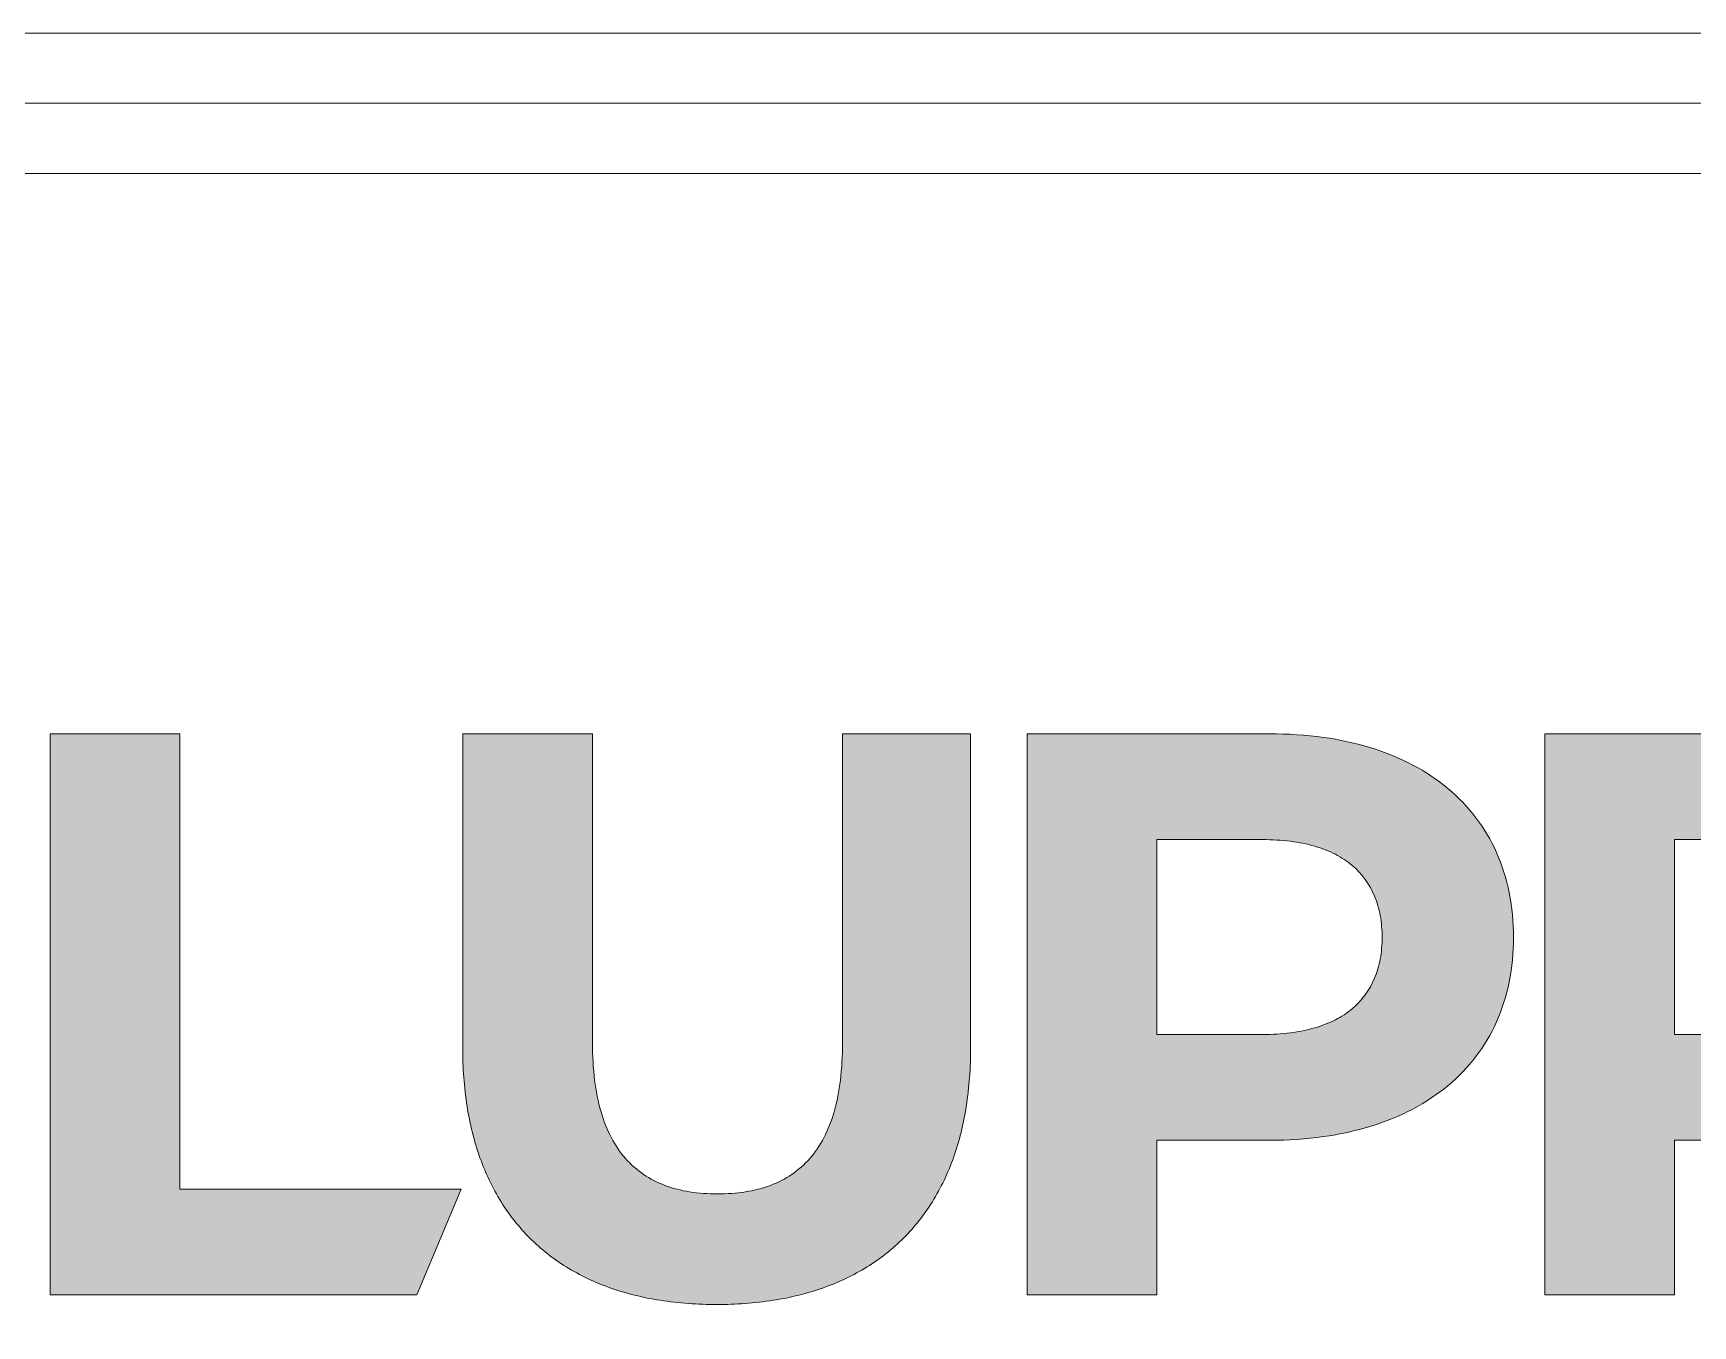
# Model space of a CAD drawing. Header units: millimetres. Extents: x 0 to 7790, y 0 to 17467.
# Drawn here: x 106.8 to 225.3, y 15828.5 to 15920.7 of the extents above; entities that cross this region are included whole.
import ezdxf

# ---------------------------------------------------------------- set-up
doc = ezdxf.new("R2010")
doc.units = ezdxf.units.MM
doc.layers.get('0').update_dxf_attribs({"lineweight": 15})
doc.layers.add('_MB_logo_navyblue_0.09', color=176, linetype='Continuous', lineweight=9)
doc.layers.add('_MB_ramka_0.15', color=124, linetype='Continuous', lineweight=15)
doc.layers.add('_MB_pomocnicze_niedrukowane', color=220, linetype='Continuous', lineweight=15, plot=False)

# ---------------------------------------------------------------- blocks, each defined once
blk = doc.blocks.new('-logo_new_ALUPROF')
at = {"layer": '_MB_logo_navyblue_0.09'}
for points in [[(24.31380135872237, -9.994203933343172), (24.31380135872237, -19.99997899976216), (30.85737160978398, -19.99997899976216), (31.64666568666632, -18.11321230194405), (26.62939298802743, -18.11321230194405), (26.62939298802743, -9.994203933343172)], [(24.31380135872237, -9.994203933343172), (24.31380135872237, -19.99997899976216), (30.85737160978398, -19.99997899976216), (31.64666568666632, -18.11321230194405), (26.62939298802743, -18.11321230194405), (26.62939298802743, -9.994203933343172)], [(24.31380135872237, -9.994203933343172), (24.31380135872237, -19.99997899976216), (30.85737160978398, -19.99997899976216), (31.64666568666632, -18.11321230194405), (26.62939298802743, -18.11321230194405), (26.62939298802743, -9.994203933343172)], [(31.67711603684536, -15.59741487027213, 0.0392779906928374), (31.75514423885724, -16.63936871797632, 0.0465784289619555), (31.98509770363471, -17.55436010951852, 0.0533620898727055), (32.3607797192906, -18.33870128764562, 0.0575799915259149), (32.87599357393773, -18.98870449510475, 0.0574886833394647), (33.5245425556889, -19.50068197464294, 0.0531539022601982), (34.30022995265692, -19.8709459690072, 0.0463865889216032), (35.19685905295457, -20.0958087209446, 0.0392057771179952), (36.2082331446947, -20.1715824732022, 0.0392029918177454), (37.21968106540889, -20.0958087209446, 0.04638378965874299), (38.11637415081736, -19.8709459690072, 0.0531517468693554), (38.89211568903301, -19.50068197464294, 0.0574879612013487), (39.54070896816857, -18.98870449510475, 0.0575810222189072), (40.0559572763369, -18.33870128764562, 0.053364379388823), (40.43166390165081, -17.55436010951852, 0.04658111577968799), (40.66163213222309, -16.63936871797632, 0.0392804465299534), (40.73966525616657, -15.59741487027213), (40.73966525616657, -9.994235433705407), (38.4525289540978, -9.994235433705407), (38.4525289540978, -15.51173388494076, -0.0306273714848662), (38.4147580509824, -16.1730421540487, -0.0396876832901987), (38.30311879838091, -16.73367231223336, -0.0501877441478976), (38.12012138141053, -17.1974782319392, -0.0595655915297008), (37.86827598518832, -17.5683137856108, -0.1235973948465063), (37.16808199545704, -18.0464892846293, -0.0502172577596024), (36.72475377218221, -18.16153697486531, -0.0396453639465777), (36.2226183101241, -18.19902978884517, -0.0398908974044359), (35.72461747569236, -18.16153697486531, -0.0501768434186426), (35.2832397728954, -18.0464892846293, -0.122804918324301), (34.58240757269969, -17.5683137856108, -0.0593165919349108), (34.32897998054786, -17.1974782319392, -0.0502587658241253), (34.14422933052465, -16.73367231223336, -0.0400026912387133), (34.03116907525354, -16.1730421540487, -0.0310663548238156), (33.99281266735794, -15.51173388494076), (33.99281266735794, -9.994235433705407), (31.67711603684536, -9.994235433705407)], [(31.67711603684536, -15.59741487027213, 0.0392779906928374), (31.75514423885724, -16.63936871797632, 0.0465784289619555), (31.98509770363471, -17.55436010951852, 0.0533620898727055), (32.3607797192906, -18.33870128764562, 0.0575799915259149), (32.87599357393773, -18.98870449510475, 0.0574886833394647), (33.5245425556889, -19.50068197464294, 0.0531539022601982), (34.30022995265692, -19.8709459690072, 0.0463865889216032), (35.19685905295457, -20.0958087209446, 0.0392057771179952), (36.2082331446947, -20.1715824732022, 0.0392029918177454), (37.21968106540889, -20.0958087209446, 0.04638378965874299), (38.11637415081736, -19.8709459690072, 0.0531517468693554), (38.89211568903301, -19.50068197464294, 0.0574879612013487), (39.54070896816857, -18.98870449510475, 0.0575810222189072), (40.0559572763369, -18.33870128764562, 0.053364379388823), (40.43166390165081, -17.55436010951852, 0.04658111577968799), (40.66163213222309, -16.63936871797632, 0.0392804465299534), (40.73966525616657, -15.59741487027213), (40.73966525616657, -9.994235433705413), (38.4525289540978, -9.994235433705413), (38.4525289540978, -15.51173388494075, -0.0306273714848662), (38.4147580509824, -16.1730421540487, -0.0396876832901987), (38.30311879838091, -16.73367231223336, -0.0501877441478976), (38.12012138141053, -17.1974782319392, -0.0595655915297008), (37.86827598518832, -17.5683137856108, -0.1235973948465063), (37.16808199545704, -18.0464892846293, -0.0502172577596024), (36.72475377218221, -18.16153697486531, -0.0396453639465777), (36.2226183101241, -18.19902978884517, -0.0398908974044359), (35.72461747569236, -18.16153697486531, -0.0501768434186426), (35.2832397728954, -18.0464892846293, -0.122804918324301), (34.58240757269969, -17.5683137856108, -0.0593165919349108), (34.32897998054786, -17.1974782319392, -0.0502587658241253), (34.14422933052465, -16.73367231223336, -0.0400026912387133), (34.03116907525354, -16.1730421540487, -0.0310663548238156), (33.99281266735794, -15.51173388494075), (33.99281266735794, -9.994235433705413), (31.67711603684536, -9.994235433705413)]]:
    blk.add_hatch(color=256, dxfattribs=at).paths.add_polyline_path(points)
h = blk.add_hatch(color=256, dxfattribs=at)
edge = h.paths.add_edge_path()
edge.add_arc((38.33781790789146, -15.62251724831904), 6.660749172903948, 179.7840687758771, 188.7812961998051)
edge.add_arc((36.77049165932579, -15.86531488351785), 5.074728474178733, 188.7736351757703, 199.4409148183171)
edge.add_arc((35.837093163516, -16.19148204295881), 4.085988943604182, 199.484335557627, 211.7024374269248)
edge.add_arc((35.43120466564638, -16.43417110233765), 3.613135006881564, 211.8105939783325, 224.9924009333497)
edge.add_arc((35.41933706493887, -16.43368103612406), 3.605099303647471, 225.1312600104887, 238.292209712325)
edge.add_arc((35.64893737262754, -16.04781287725798), 4.054054555862785, 238.3978865271777, 250.5684102617653)
edge.add_arc((35.95783212480718, -15.16140277082294), 4.992738937365029, 250.6096313438475, 261.2330392781624)
edge.add_arc((36.18498316880533, -13.69446909797112), 6.477155103668293, 261.2249629174573, 270.2056656559283)
edge.add_arc((36.23148565327715, -13.69354010573022), 6.478084099015486, 269.7943414371717, 278.774406811465)
edge.add_arc((36.45866669083914, -15.16076638366955), 4.993374184757135, 278.7663161449858, 289.3890839128832)
edge.add_arc((36.7676229824238, -16.04741057964695), 4.054448493683599, 289.4302814314502, 301.6003125785134)
edge.add_arc((36.99731526866027, -16.43345349025624), 3.605295994572126, 301.7059695852711, 314.8667543304089)
edge.add_arc((36.98556578728007, -16.43406218501462), 3.61316398843778, 315.0056162402093, 328.187658632066)
edge.add_arc((36.5798142396787, -16.19144280832138), 4.085864582721404, 328.2958387220518, 340.5144638198286)
edge.add_arc((35.64656121340663, -15.86530715290898), 5.074456387365354, 340.5579082766893, 351.2258023593664)
edge.add_arc((34.07937619544671, -15.62251706925346), 6.660336364834613, 351.2181536738909, 360.2159430671883)
edge.add_line((40.73966525616657, -15.59741487027213), (40.73966525616657, -9.994235433705413))
edge.add_line((40.73966525616657, -9.994235433705413), (38.4525289540978, -9.994235433705413))
edge.add_line((38.4525289540978, -9.994235433705413), (38.4525289540978, -15.51173388494075))
edge.add_arc((33.04069018831629, -15.53436719675165), 5.411886093925026, -6.777462789183517, 0.23962016216222537, ccw=False)
edge.add_arc((34.83298870693712, -15.75122877028052), 3.606521615721789, 344.19242243219026, 353.28339833773686, ccw=False)
edge.add_arc((35.90708494526782, -16.05630706125401), 2.489940141549245, 332.72171787379, 344.2142588638315, ccw=False)
edge.add_arc((36.44330412529713, -16.3296376289033), 1.888084590975051, 319.00075538667994, 332.6360723055626, ccw=False)
edge.add_arc((36.56575046306556, -16.41275724279874), 1.741230501518083, 290.2381441626286, 318.42164712667545, ccw=False)
edge.add_arc((36.37511246413164, -15.90252767499387), 2.285907273097706, 278.7982213281881, 290.29750933533745, ccw=False)
edge.add_arc((36.23763142631302, -15.01884041421388), 3.180224811577864, 269.7295186847025, 278.8108109476893, ccw=False)
edge.add_arc((36.2082149733947, -15.06423181260571), 3.134831065295853, 261.1257773488208, 270.2632528809081, ccw=False)
edge.add_arc((36.07569652085282, -15.91043931528366), 2.278310156437173, 249.6455656688332, 261.1356146712343, ccw=False)
edge.add_arc((35.89158843118161, -16.40219943574941), 1.753219095597608, 221.6921126585062, 249.6967089307058, ccw=False)
edge.add_arc((36.01314495625061, -16.31853985834936), 1.899722171780015, 207.5593254101856, 221.1377767457763, ccw=False)
edge.add_arc((36.53786675654506, -16.04889945797675), 2.489661420589634, 195.9647899293135, 207.4735669352294, ccw=False)
edge.add_arc((37.58579528025153, -15.74790885564009), 3.579958907400227, 186.8201794398766, 195.9832354115623, ccw=False)
edge.add_arc((39.3285948957787, -15.53402073889631), 5.33582877283277, 179.7606845276381, 186.8782794077576, ccw=False)
edge.add_line((33.99281266735794, -15.51173388494075), (33.99281266735794, -9.994235433705413))
edge.add_line((33.99281266735794, -9.994235433705413), (31.67711603684536, -9.994235433705413))
edge.add_line((31.67711603684536, -9.994235433705413), (31.67711603684536, -15.59741487027213))
h = blk.add_hatch(color=256, dxfattribs=at)
edge = h.paths.add_edge_path()
edge.add_line((41.74878986110011, -9.994172432980934), (41.74878986110011, -20.00005250060739))
edge.add_line((41.74878986110011, -20.00005250060739), (44.06438149040515, -20.00005250060739))
edge.add_line((44.06438149040515, -20.00005250060739), (44.06438149040515, -17.2413557755935))
edge.add_line((44.06438149040515, -17.2413557755935), (46.07966966622035, -17.2413557755935))
edge.add_arc((46.09841875232114, -10.36895303759304), 6.872428313304238, 269.843687734974, 277.8232050517771)
edge.add_arc((46.29637234320225, -11.79418447279677), 5.433517398867055, 277.8009213282294, 287.0155511704949)
edge.add_arc((46.6145959161902, -12.83225472473434), 4.347766161112983, 287.0086767107917, 297.6067045704779)
edge.add_arc((46.95550935036751, -13.48792217206239), 3.608768095704882, 297.6342651266464, 309.5805351174845)
edge.add_arc((47.23679441416587, -13.83254633652403), 3.163933020431764, 309.6309999535575, 335.7769944621931)
edge.add_arc((47.03280918823498, -13.75647727059989), 3.381199107605316, 336.0196761181214, 348.67431161231)
edge.add_arc((46.42262969097746, -13.63862362198473), 4.002643461809726, 348.7354620509045, 360.1963870384882)
edge.add_arc((46.37762830138247, -13.61087072071883), 4.047645666578086, 359.8013511970951, 371.2016007365405)
edge.add_arc((47.00753436362647, -13.48973466573148), 3.406209220721353, 11.261118057753, 23.87982392513653)
edge.add_arc((47.22932228092115, -13.40559592617408), 3.16937214013128, 24.11208882921485, 50.2749784724617)
edge.add_arc((46.95587957490078, -13.74096744112783), 3.602073768579835, 50.33903006967851, 62.31662237762359)
edge.add_arc((46.61606130796286, -14.3933931926024), 4.337690406612858, 62.34553094479708, 72.97085223748861)
edge.add_arc((46.29730366137857, -15.43202522951053), 5.424135365020263, 72.96440732822165, 82.19543105238859)
edge.add_arc((46.09852048890116, -16.86254694907487), 6.868400384867234, 82.1730349919985, 90.15725261711844)
edge.add_line((46.07966966622035, -9.994172432980934), (41.74878986110011, -9.994172432980934))
edge = h.paths.add_edge_path(flags=16)
edge.add_line((44.06438149040515, -11.88104413200655), (45.95114818822324, -11.88104413200655))
edge.add_arc((45.96522122168892, -15.8202230293769), 3.939204035812163, 82.94629854692943, 90.20469291014638, ccw=False)
edge.add_arc((46.10548294093142, -14.70377018771398), 2.813977781748796, 74.00398414689818, 82.98906136384352, ccw=False)
edge.add_arc((46.31398132406363, -13.97852110651516), 2.059353793047253, 63.06222813513409, 74.01979395881739, ccw=False)
edge.add_arc((46.51595782144169, -13.57774988090478), 1.610567410574148, 50.20760415813493, 63.008989154278424, ccw=False)
edge.add_arc((46.6271201943866, -13.43274673251327), 1.428025904273936, 22.420289252804707, 49.911119677940974, ccw=False)
edge.add_arc((46.38192044648141, -13.52956611485604), 1.691622722104313, 10.063471105932479, 22.284207506792825, ccw=False)
edge.add_arc((45.89252068356495, -13.61540510364634), 2.188492613201966, -0.2486912939958188, 10.037319480018198, ccw=False)
edge.add_arc((45.94217495845452, -13.63408066869733), 2.138837408492713, -10.153325149123816, 0.24582294917877334, ccw=False)
edge.add_arc((46.40862552140286, -13.71673513181828), 1.66512133115102, 337.5185351162084, 349.816834555821, ccw=False)
edge.add_arc((46.63488152754064, -13.806020097501), 1.421924523232443, 309.8873388771651, 337.35666383154944, ccw=False)
edge.add_arc((46.5159377011048, -13.65200221828169), 1.616397219169425, 296.8866086056196, 309.62141107090844, ccw=False)
edge.add_arc((46.3127225637479, -13.24722739519266), 2.069317205711862, 285.9374632650987, 296.83672643998284, ccw=False)
edge.add_arc((46.1045861108662, -12.52134861676156), 2.824446527861766, 277.0031521919139, 285.9540669858485, ccw=False)
edge.add_arc((45.96511176555966, -11.40981055309118), 3.944698237927729, 269.7971820223321, 277.0454290959233, ccw=False)
edge.add_line((45.95114818822324, -15.35448407656788), (44.06438149040515, -15.35448407656788))
edge.add_line((44.06438149040515, -15.35448407656788), (44.06438149040515, -11.88104413200655))
h = blk.add_hatch(color=256, dxfattribs=at)
h.paths.add_polyline_path([(41.74878986110011, -9.994172432980934), (41.74878986110011, -20.00005250060739), (44.06438149040515, -20.00005250060739), (44.06438149040515, -17.2413557755935), (46.07966966622035, -17.2413557755935, 0.0348312882191382), (47.03387183095199, -17.17741824343685, 0.0402280868359112), (47.8863893497477, -16.98985163329572, 0.0462756097404274), (48.62934959300971, -16.6850249246634, 0.0521726968643936), (49.2548799311402, -16.26930709703314, 0.1145809458215926), (50.12216037361577, -15.1306740027519, 0.0552724473790961), (50.34816521876536, -14.42049669508746, 0.0500494467978162), (50.42524964039251, -13.62490418639817, 0.0497840405458759), (50.34816521876536, -12.82456796104673, 0.0551151972217058), (50.12216037361577, -12.11083435271922, 0.1146556332248345), (49.2548799311402, -10.96796675661619, 0.0523097392458885), (48.62934959300971, -10.55122865358089, 0.0463949554895192), (47.8863893497477, -10.24588493704987, 0.0402997346061417), (47.03387183095199, -10.05813354939316, 0.0348518220796641), (46.07966966622035, -9.994172432980934)])
h.paths.add_polyline_path([(44.06438149040515, -11.88104413200655), (45.95114818822324, -11.88104413200655, -0.0316813132034063), (46.44895378603478, -11.91083289254607, -0.03922489373431), (46.88093224011538, -11.99874720434194, -0.0478478649209655), (47.24691497430767, -12.14260911266022, -0.0559147418866886), (47.54673341245424, -12.3402406627669, -0.1205300067980908), (47.94720309598083, -12.88810086940958, -0.0533736179253288), (48.04751718904608, -13.23397361647765, -0.0449113480678467), (48.08099268143617, -13.62490418639817, -0.0454060094948974), (48.04751718904608, -14.01112118648762, -0.0537130207776005), (47.94720309598083, -14.35345178344593, -0.1204348093655948), (47.54673341245424, -14.89707256633526, -0.0556233172134688), (47.24691497430767, -15.09367215144931, -0.0475928923103552), (46.88093224011538, -15.23700413179843, -0.0390756035704267), (46.44895378603478, -15.32472320697411, -0.0316369929220426), (45.95114818822324, -15.35448407656787), (44.06438149040515, -15.35448407656787)], flags=0)
h = blk.add_hatch(color=256, dxfattribs=at)
h.paths.add_polyline_path([(41.74878986110011, -9.994172432980934), (41.74878986110011, -20.00005250060739), (44.06438149040515, -20.00005250060739), (44.06438149040515, -17.2413557755935), (46.07966966622035, -17.2413557755935, 0.0348312882191382), (47.03387183095199, -17.17741824343685, 0.0402280868359112), (47.8863893497477, -16.98985163329572, 0.0462756097404274), (48.62934959300971, -16.6850249246634, 0.0521726968643936), (49.2548799311402, -16.26930709703314, 0.1145809458215926), (50.12216037361577, -15.1306740027519, 0.0552724473790961), (50.34816521876536, -14.42049669508746, 0.0500494467978162), (50.42524964039251, -13.62490418639817, 0.0497840405458759), (50.34816521876536, -12.82456796104672, 0.0551151972217058), (50.12216037361577, -12.11083435271922, 0.1146556332248345), (49.2548799311402, -10.9679667566162, 0.0523097392458885), (48.62934959300971, -10.55122865358089, 0.0463949554895192), (47.8863893497477, -10.24588493704988, 0.0402997346061417), (47.03387183095199, -10.05813354939316, 0.0348518220796641), (46.07966966622035, -9.994172432980934)])
h.paths.add_polyline_path([(44.06438149040515, -11.88104413200655), (45.95114818822324, -11.88104413200655, -0.0316813132034063), (46.44895378603478, -11.91083289254607, -0.03922489373431), (46.88093224011538, -11.99874720434194, -0.0478478649209655), (47.24691497430767, -12.14260911266022, -0.0559147418866886), (47.54673341245424, -12.3402406627669, -0.1205300067980908), (47.94720309598083, -12.88810086940958, -0.0533736179253288), (48.04751718904608, -13.23397361647765, -0.0449113480678467), (48.08099268143617, -13.62490418639817, -0.0454060094948974), (48.04751718904608, -14.01112118648763, -0.0537130207776005), (47.94720309598083, -14.35345178344593, -0.1204348093655948), (47.54673341245424, -14.89707256633526, -0.0556233172134688), (47.24691497430767, -15.09367215144931, -0.0475928923103552), (46.88093224011538, -15.23700413179843, -0.0390756035704267), (46.44895378603478, -15.32472320697411, -0.0316369929220426), (45.95114818822324, -15.35448407656788), (44.06438149040515, -15.35448407656788)], flags=0)
h = blk.add_hatch(color=256, dxfattribs=at)
edge = h.paths.add_edge_path()
edge.add_line((50.98510557873612, -9.994172432980934), (50.98510557873612, -20.00005250060739))
edge.add_line((50.98510557873612, -20.00005250060739), (53.30069720804121, -20.00005250060739))
edge.add_line((53.30069720804121, -20.00005250060739), (53.30069720804121, -17.2413557755935))
edge.add_line((53.30069720804121, -17.2413557755935), (55.31598538385639, -17.2413557755935))
edge.add_arc((55.33473446995718, -10.36895303759299), 6.872428313304289, 269.843687734974, 277.8232050517771)
edge.add_arc((55.53268806083831, -11.79418447279682), 5.433517398867001, 277.8009213282293, 287.0155511704949)
edge.add_arc((55.85091163382621, -12.83225472473434), 4.347766161112996, 287.0086767107921, 297.6067045704781)
edge.add_arc((56.19182506800355, -13.4879221720625), 3.608768095704785, 297.634265126647, 309.5805351174852)
edge.add_arc((56.47311013180188, -13.83254633652402), 3.163933020431771, 309.6309999535576, 335.7769944621931)
edge.add_arc((56.26912490587097, -13.75647727059968), 3.381199107605418, 336.0196761181184, 348.6743116123067)
edge.add_arc((55.65894540861353, -13.6386236219848), 4.002643461809704, 348.7354620509055, 360.1963870384891)
edge.add_arc((55.61394401901853, -13.61087072071876), 4.04764566657808, 359.801351197094, 371.2016007365394)
edge.add_arc((56.24385008126251, -13.48973466573167), 3.406209220721411, 11.26111805775612, 23.87982392513965)
edge.add_arc((56.46563799855718, -13.40559592617407), 3.169372140131264, 24.11208882921487, 50.27497847246183)
edge.add_arc((56.19219529253679, -13.74096744112778), 3.602073768579793, 50.33903006967795, 62.31662237762298)
edge.add_arc((55.8523770255989, -14.39339319260232), 4.337690406612789, 62.34553094479669, 72.97085223748826)
edge.add_arc((55.53361937901461, -15.43202522951056), 5.424135365020288, 72.96440732822165, 82.19543105238854)
edge.add_arc((55.3348362065372, -16.86254694907496), 6.868400384867324, 82.17303499199853, 90.15725261711844)
edge.add_line((55.31598538385639, -9.994172432980934), (50.98510557873612, -9.994172432980934))
edge = h.paths.add_edge_path(flags=16)
edge.add_line((53.30069720804121, -11.88104413200655), (55.1875689070668, -11.88104413200655))
edge.add_arc((55.2016397162792, -15.81969740411667), 3.938678405959999, 82.94582784108871, 90.20468787089851, ccw=False)
edge.add_arc((55.34188026697881, -14.70348510669778), 2.813693457329337, 74.00311477003987, 82.98858048530451, ccw=False)
edge.add_arc((55.55034729779983, -13.97838492583989), 2.059221234599704, 63.06112231798852, 74.01891019046718, ccw=False)
edge.add_arc((55.75229050647956, -13.57769778286862), 1.610524921302248, 50.2065229769529, 63.0078732010337, ccw=False)
edge.add_arc((55.86341499228691, -13.43274394552225), 1.428045696429419, 22.419840658732085, 49.91000265980938, ccw=False)
edge.add_arc((55.61819972809864, -13.52957024499532), 1.691659521170551, 10.063391985479313, 22.283847912333613, ccw=False)
edge.add_arc((55.1288168590491, -13.61540564653383), 2.188512152813475, -0.24867486054057508, 10.037243369894497, ccw=False)
edge.add_arc((55.17847159000885, -13.63408013234767), 2.138856492097672, -10.15324819371051, 0.24580638795947607, ccw=False)
edge.add_arc((55.64490545344003, -13.7167310375477), 1.665157478741178, 337.5188973735554, 349.81691483858503, ccw=False)
edge.add_arc((55.87117665177323, -13.80602298265343), 1.421943932742941, 309.88845593384065, 337.35711603985226, ccw=False)
edge.add_arc((55.7522704897623, -13.65205474907986), 1.616354239968005, 296.8877214492189, 309.6224908067927, ccw=False)
edge.add_arc((55.54908859619081, -13.24736439314462), 2.069183821623622, 285.9383446907815, 296.837829223874, ccw=False)
edge.add_arc((55.34098347750092, -12.52163479842986), 2.824161102846562, 277.0036324094308, 285.95493426291256, ccw=False)
edge.add_arc((55.20153026753114, -11.41033692187582), 3.944171864593567, 269.7971871589715, 277.0458992621113, ccw=False)
edge.add_line((55.1875689070668, -15.35448407656788), (53.30069720804121, -15.35448407656788))
edge.add_line((53.30069720804121, -15.35448407656788), (53.30069720804121, -11.88104413200655))
h = blk.add_hatch(color=256, dxfattribs=at)
h.paths.add_polyline_path([(50.98510557873612, -9.994172432980934), (50.98510557873612, -20.00005250060739), (53.30069720804121, -20.00005250060739), (53.30069720804121, -17.2413557755935), (55.31598538385639, -17.2413557755935, 0.0348312882191382), (56.27018754858804, -17.17741824343685, 0.0402280868359116), (57.12270506738375, -16.98985163329572, 0.0462756097404265), (57.86566531064574, -16.6850249246634, 0.0521726968643942), (58.49119564877621, -16.26930709703314, 0.1145809458215924), (59.35847609125179, -15.1306740027519, 0.0552724473790954), (59.58448093640142, -14.42049669508746, 0.0500494467978164), (59.66156535802855, -13.62490418639817, 0.0497840405458759), (59.58448093640142, -12.82456796104673, 0.0551151972217058), (59.35847609125179, -12.11083435271922, 0.1146556332248349), (58.49119564877621, -10.96796675661619, 0.0523097392458883), (57.86566531064574, -10.55122865358089, 0.0463949554895192), (57.12270506738375, -10.24588493704987, 0.0402997346061415), (56.27018754858804, -10.05813354939316, 0.0348518220796639), (55.31598538385639, -9.994172432980934)])
h.paths.add_polyline_path([(53.30069720804121, -11.88104413200655), (55.1875689070668, -11.88104413200655, -0.0316833470967353), (55.68533984627666, -11.91083289254607, -0.03922659148626), (56.11729225513585, -11.99874720434194, -0.0478488360098054), (56.4832563270041, -12.14260911266022, -0.0559145896905928), (56.78306225524122, -12.3402406627669, -0.1205270478788417), (57.18352045426073, -12.88810086940958, -0.0533723906404034), (57.28383311176263, -13.23397361647765, -0.0449109434558446), (57.3173083990722, -13.62490418639817, -0.0454056006103531), (57.28383311176263, -14.01112118648762, -0.0537117868818046), (57.18352045426073, -14.35345178344593, -0.1204318663414105), (56.78306225524122, -14.89707256633526, -0.0556231723068596), (56.4832563270041, -15.09367215144931, -0.04759386035553799), (56.11729225513585, -15.23700413179843, -0.0390772950151475), (55.68533984627666, -15.32472320697411, -0.0316390240272577), (55.1875689070668, -15.35448407656787), (53.30069720804121, -15.35448407656787)], flags=0)
h = blk.add_hatch(color=256, dxfattribs=at)
h.paths.add_polyline_path([(50.98510557873612, -9.994172432980934), (50.98510557873612, -20.00005250060739), (53.30069720804121, -20.00005250060739), (53.30069720804121, -17.2413557755935), (55.31598538385639, -17.2413557755935, 0.0348312882191382), (56.27018754858804, -17.17741824343685, 0.0402280868359116), (57.12270506738375, -16.98985163329572, 0.0462756097404265), (57.86566531064574, -16.6850249246634, 0.0521726968643942), (58.49119564877621, -16.26930709703314, 0.1145809458215924), (59.35847609125179, -15.1306740027519, 0.0552724473790954), (59.58448093640142, -14.42049669508746, 0.0500494467978164), (59.66156535802855, -13.62490418639817, 0.0497840405458759), (59.58448093640142, -12.82456796104672, 0.0551151972217058), (59.35847609125179, -12.11083435271922, 0.1146556332248349), (58.49119564877621, -10.9679667566162, 0.0523097392458883), (57.86566531064574, -10.55122865358089, 0.0463949554895192), (57.12270506738375, -10.24588493704988, 0.0402997346061415), (56.27018754858804, -10.05813354939316, 0.0348518220796639), (55.31598538385639, -9.994172432980934)])
h.paths.add_polyline_path([(53.30069720804121, -11.88104413200655), (55.1875689070668, -11.88104413200655, -0.0316833470967353), (55.68533984627666, -11.91083289254607, -0.03922659148626), (56.11729225513585, -11.99874720434194, -0.0478488360098054), (56.4832563270041, -12.14260911266022, -0.0559145896905928), (56.78306225524122, -12.3402406627669, -0.1205270478788417), (57.18352045426073, -12.88810086940958, -0.0533723906404034), (57.28383311176263, -13.23397361647765, -0.0449109434558446), (57.3173083990722, -13.62490418639817, -0.0454056006103531), (57.28383311176263, -14.01112118648763, -0.0537117868818046), (57.18352045426073, -14.35345178344593, -0.1204318663414105), (56.78306225524122, -14.89707256633526, -0.0556231723068596), (56.4832563270041, -15.09367215144931, -0.04759386035553799), (56.11729225513585, -15.23700413179843, -0.0390772950151475), (55.68533984627666, -15.32472320697411, -0.0316390240272577), (55.1875689070668, -15.35448407656788), (53.30069720804121, -15.35448407656788)], flags=0)
blk.add_lwpolyline([(24.31380135872237, -9.994203933343172), (24.31380135872237, -19.99997899976216), (30.85737160978398, -19.99997899976216), (31.64666568666632, -18.11321230194405), (26.62939298802743, -18.11321230194405), (26.62939298802743, -9.994203933343172), (24.31380135872237, -9.994203933343172)], close=True, dxfattribs=at)
for points in [[(31.67711603684536, -15.59741487027213, 0.0392779906928374), (31.75514423885724, -16.63936871797632, 0.0465784289619555), (31.98509770363471, -17.55436010951852, 0.0533620898727055), (32.3607797192906, -18.33870128764562, 0.0575799915259149), (32.87599357393773, -18.98870449510475, 0.0574886833394647), (33.5245425556889, -19.50068197464294, 0.0531539022601982), (34.30022995265692, -19.8709459690072, 0.0463865889216032), (35.19685905295457, -20.0958087209446, 0.0392057771179952), (36.2082331446947, -20.1715824732022, 0.0392029918177454), (37.21968106540889, -20.0958087209446, 0.04638378965874299), (38.11637415081736, -19.8709459690072, 0.0531517468693554), (38.89211568903301, -19.50068197464294, 0.0574879612013487), (39.54070896816857, -18.98870449510475, 0.0575810222189072), (40.0559572763369, -18.33870128764562, 0.053364379388823), (40.43166390165081, -17.55436010951852, 0.04658111577968799), (40.66163213222309, -16.63936871797632, 0.0392804465299534), (40.73966525616657, -15.59741487027213), (40.73966525616657, -9.994235433705413), (38.4525289540978, -9.994235433705413), (38.4525289540978, -15.51173388494075, -0.0306273714848662), (38.4147580509824, -16.1730421540487, -0.0396876832901987), (38.30311879838091, -16.73367231223336, -0.0501877441478976), (38.12012138141053, -17.1974782319392, -0.0595655915297008), (37.86827598518832, -17.5683137856108, -0.1235973948465063), (37.16808199545704, -18.0464892846293, -0.0502172577596024), (36.72475377218221, -18.16153697486531, -0.0396453639465777), (36.2226183101241, -18.19902978884517, -0.0398908974044359), (35.72461747569236, -18.16153697486531, -0.0501768434186426), (35.2832397728954, -18.0464892846293, -0.122804918324301), (34.58240757269969, -17.5683137856108, -0.0593165919349108), (34.32897998054786, -17.1974782319392, -0.0502587658241253), (34.14422933052465, -16.73367231223336, -0.0400026912387133), (34.03116907525354, -16.1730421540487, -0.0310663548238156), (33.99281266735794, -15.51173388494075), (33.99281266735794, -9.994235433705413), (31.67711603684536, -9.994235433705413), (31.67711603684536, -15.59741487027213, 0.0392779906928374)], [(41.74878986110011, -9.994172432980934), (41.74878986110011, -20.00005250060739), (44.06438149040515, -20.00005250060739), (44.06438149040515, -17.2413557755935), (46.07966966622035, -17.2413557755935, 0.0348312882191382), (47.03387183095199, -17.17741824343685, 0.0402280868359112), (47.8863893497477, -16.98985163329572, 0.0462756097404274), (48.62934959300971, -16.6850249246634, 0.0521726968643936), (49.2548799311402, -16.26930709703314, 0.1145809458215926), (50.12216037361577, -15.1306740027519, 0.0552724473790961), (50.34816521876536, -14.42049669508746, 0.0500494467978162), (50.42524964039251, -13.62490418639817, 0.0497840405458759), (50.34816521876536, -12.82456796104672, 0.0551151972217058), (50.12216037361577, -12.11083435271922, 0.1146556332248345), (49.2548799311402, -10.9679667566162, 0.0523097392458885), (48.62934959300971, -10.55122865358089, 0.0463949554895192), (47.8863893497477, -10.24588493704988, 0.0402997346061417), (47.03387183095199, -10.05813354939316, 0.0348518220796641), (46.07966966622035, -9.994172432980934), (41.74878986110011, -9.994172432980934)], [(50.98510557873612, -9.994172432980934), (50.98510557873612, -20.00005250060739), (53.30069720804121, -20.00005250060739), (53.30069720804121, -17.2413557755935), (55.31598538385639, -17.2413557755935, 0.0348312882191382), (56.27018754858804, -17.17741824343685, 0.0402280868359116), (57.12270506738375, -16.98985163329572, 0.0462756097404265), (57.86566531064574, -16.6850249246634, 0.0521726968643942), (58.49119564877621, -16.26930709703314, 0.1145809458215924), (59.35847609125179, -15.1306740027519, 0.0552724473790954), (59.58448093640142, -14.42049669508746, 0.0500494467978164), (59.66156535802855, -13.62490418639817, 0.0497840405458759), (59.58448093640142, -12.82456796104672, 0.0551151972217058), (59.35847609125179, -12.11083435271922, 0.1146556332248349), (58.49119564877621, -10.9679667566162, 0.0523097392458883), (57.86566531064574, -10.55122865358089, 0.0463949554895192), (57.12270506738375, -10.24588493704988, 0.0402997346061415), (56.27018754858804, -10.05813354939316, 0.0348518220796639), (55.31598538385639, -9.994172432980934), (50.98510557873612, -9.994172432980934)], [(44.06438149040515, -11.88104413200655), (45.95114818822324, -11.88104413200655, -0.0316813132034063), (46.44895378603478, -11.91083289254607, -0.03922489373431), (46.88093224011538, -11.99874720434194, -0.0478478649209655), (47.24691497430767, -12.14260911266022, -0.0559147418866886), (47.54673341245424, -12.3402406627669, -0.1205300067980908), (47.94720309598083, -12.88810086940958, -0.0533736179253288), (48.04751718904608, -13.23397361647765, -0.0449113480678467), (48.08099268143617, -13.62490418639817, -0.0454060094948974), (48.04751718904608, -14.01112118648763, -0.0537130207776005), (47.94720309598083, -14.35345178344593, -0.1204348093655948), (47.54673341245424, -14.89707256633526, -0.0556233172134688), (47.24691497430767, -15.09367215144931, -0.0475928923103552), (46.88093224011538, -15.23700413179843, -0.0390756035704267), (46.44895378603478, -15.32472320697411, -0.0316369929220426), (45.95114818822324, -15.35448407656788), (44.06438149040515, -15.35448407656788), (44.06438149040515, -11.88104413200655)], [(53.30069720804121, -11.88104413200655), (55.1875689070668, -11.88104413200655, -0.0316833470967353), (55.68533984627666, -11.91083289254607, -0.03922659148626), (56.11729225513585, -11.99874720434194, -0.0478488360098054), (56.4832563270041, -12.14260911266022, -0.0559145896905928), (56.78306225524122, -12.3402406627669, -0.1205270478788417), (57.18352045426073, -12.88810086940958, -0.0533723906404034), (57.28383311176263, -13.23397361647765, -0.0449109434558446), (57.3173083990722, -13.62490418639817, -0.0454056006103531), (57.28383311176263, -14.01112118648763, -0.0537117868818046), (57.18352045426073, -14.35345178344593, -0.1204318663414105), (56.78306225524122, -14.89707256633526, -0.0556231723068596), (56.4832563270041, -15.09367215144931, -0.04759386035553799), (56.11729225513585, -15.23700413179843, -0.0390772950151475), (55.68533984627666, -15.32472320697411, -0.0316390240272577), (55.1875689070668, -15.35448407656788), (53.30069720804121, -15.35448407656788), (53.30069720804121, -11.88104413200655)]]:
    blk.add_lwpolyline(points, format="xyb", close=True, dxfattribs=at)
at = {"layer": '_MB_pomocnicze_niedrukowane'}
blk.add_lwpolyline([(0, 0), (92.5, 0), (92.5, -30), (0, -30)], close=True, dxfattribs=at)

msp = doc.modelspace()

# ---------------------------------------------------------------- linework, layer by layer
at = {"layer": '_MB_ramka_0.15'}
for points in [[(4.547473508864641e-13, 15920.67999999999), (989.4716498615603, 15920.67999999999), (989.4716498615603, 14745.67999999999), (4.547473508864641e-13, 14745.67999999999)], [(5.000000000000455, 15915.67999999999), (984.4716498615603, 15915.67999999999), (984.4716498615603, 14750.67999999999), (5.000000000000455, 14750.67999999999)]]:
    msp.add_lwpolyline(points, close=True, dxfattribs=at)

# ---------------------------------------------------------------- block references
at = {"xscale": 4, "yscale": 4, "zscale": 4}
msp.add_blockref('-logo_new_ALUPROF', (10.76570874832441, 15910.67999999999), dxfattribs=at)

doc.saveas('drawing.dxf')
